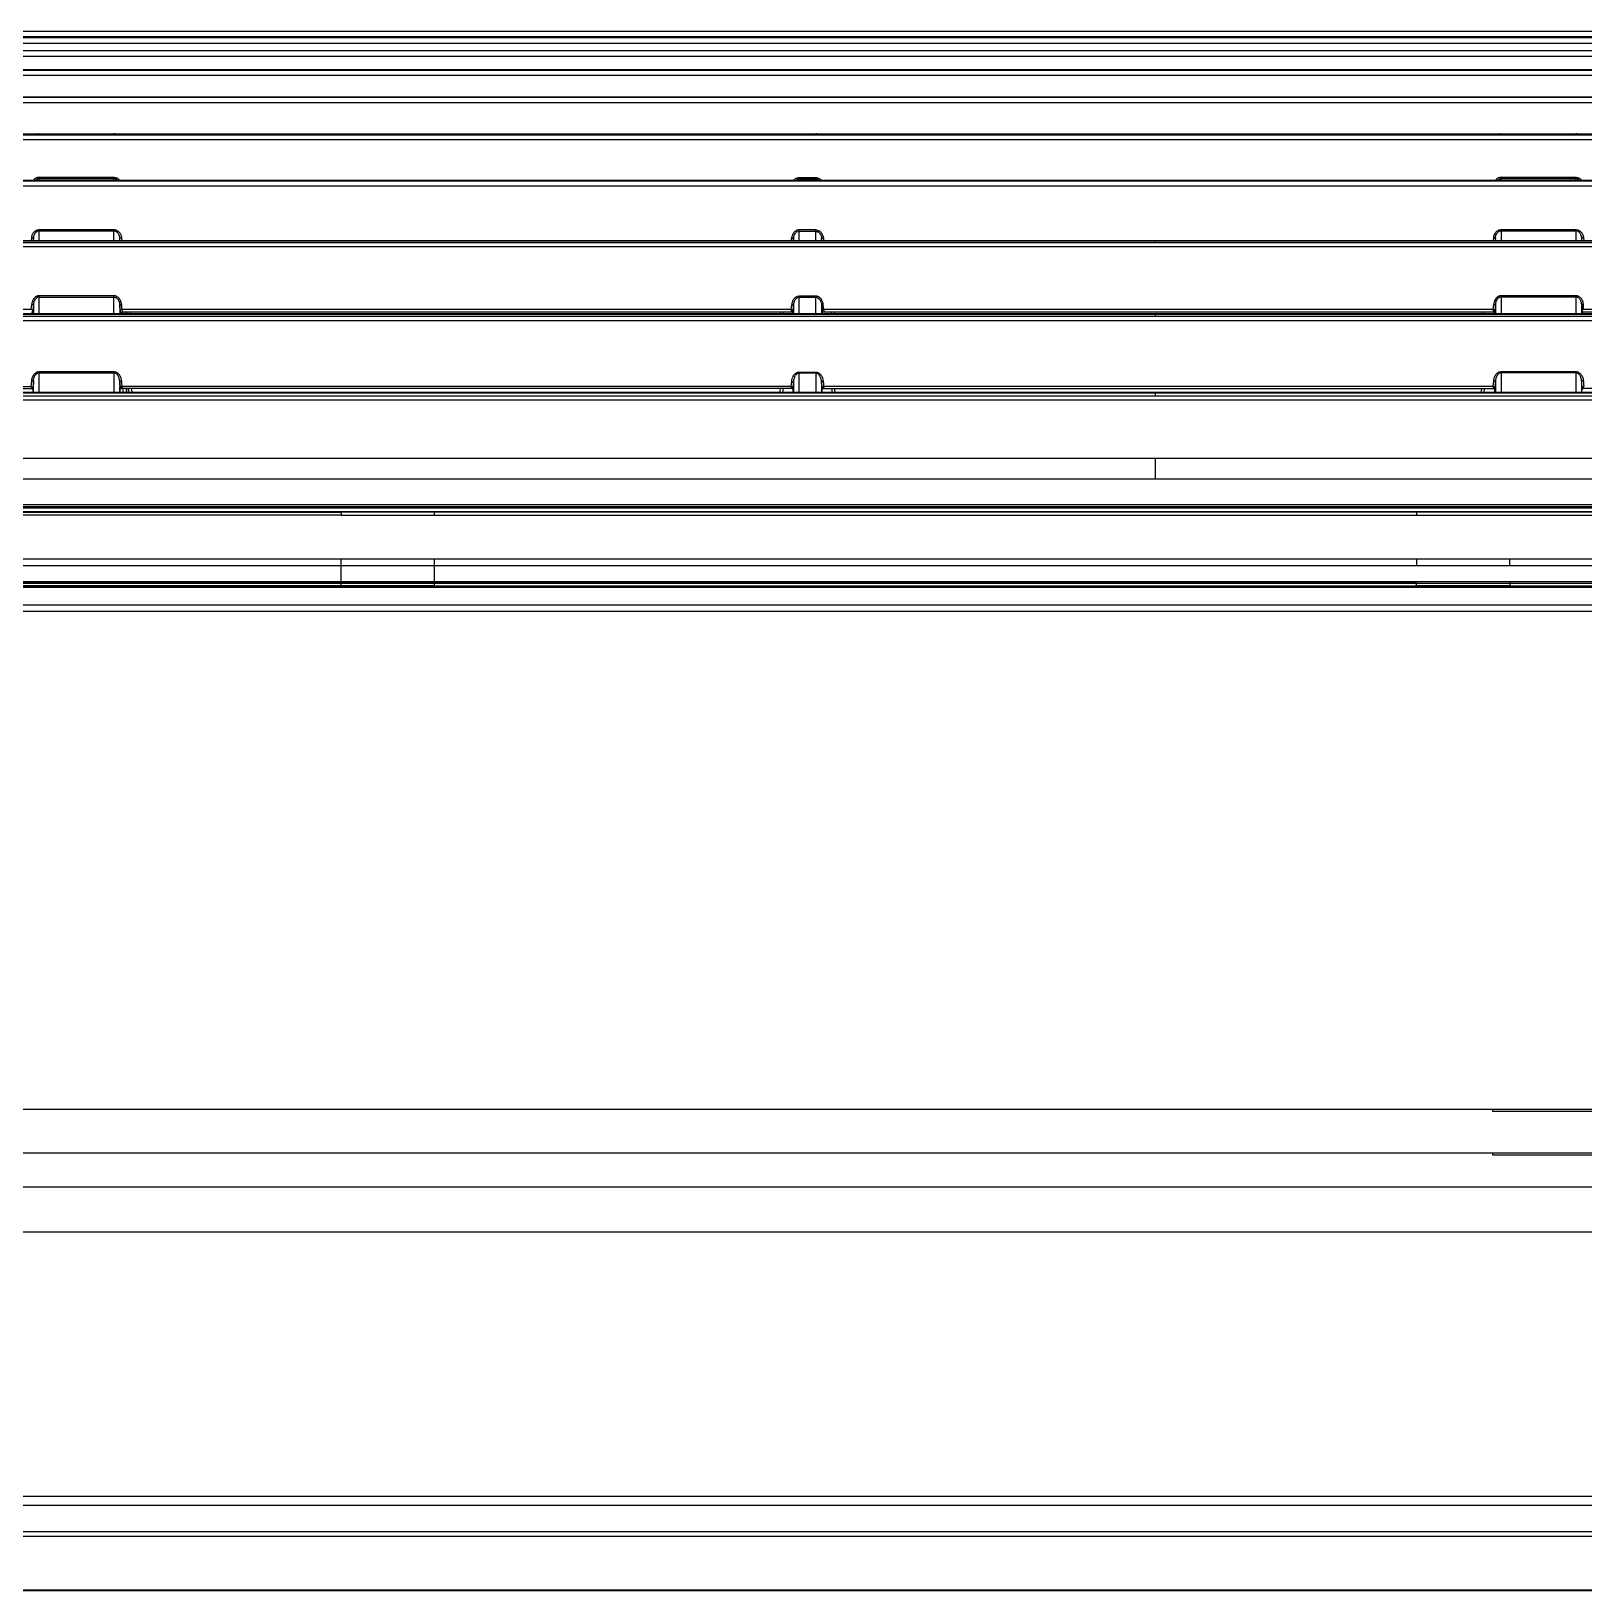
# Model space of a CAD drawing. Header units: millimetres. Extents: x 1291 to 5660, y 748 to 2981.
# Drawn here: x 1920.6 to 2188.1, y 2691.6 to 2960.2 of the extents above; entities that cross this region are included whole.
import ezdxf

# ---------------------------------------------------------------- set-up
doc = ezdxf.new("R2010")
doc.units = ezdxf.units.MM

msp = doc.modelspace()

# ---------------------------------------------------------------- linework, layer by layer
for p, q in [((1934.89, 2934.57), (1934.89, 2935.05)), ((2186.73, 2934.57), (2186.73, 2935.05)), ((2052.93, 2924.15), (2052.93, 2925.99)), ((2173.86, 2926.04), (2173.85, 2924.15)), ((1934.88, 2911.53), (1934.88, 2914.65)), ((1922.03, 2898.04), (1922.03, 2901.59)), ((1934.88, 2901.59), (1934.88, 2898.04)), ((2052.94, 2898.05), (2052.94, 2901.51)), ((2173.86, 2901.59), (2173.87, 2898.04)), ((2186.72, 2901.59), (2186.72, 2898.04))]:
    msp.add_line(p, q)
for points in [[(1624.54, 2959.43), (1625.52, 2959.6), (1626.51, 2959.75), (1627.5, 2959.89), (1628.49, 2960), (1629.49, 2960.09), (1630.48, 2960.16), (1630.98, 2960.18), (1631.48, 2960.2), (1631.73, 2960.21), (1631.98, 2960.21), (1632.1, 2960.21), (1632.23, 2960.22), (2318.24, 2960.22), (2318.36, 2960.21), (2318.49, 2960.21), (2318.74, 2960.21), (2318.99, 2960.2), (2319.49, 2960.18), (2319.99, 2960.16), (2320.98, 2960.09), (2321.98, 2960), (2322.97, 2959.89)], [(2114.28, 2960.22), (2114.28, 2960.19)], [(2316.65, 2958.08), (1633.81, 2958.08), (1632.96, 2958.07), (1632.11, 2958.04), (1631.26, 2957.99), (1630.42, 2957.93), (1629.57, 2957.85), (1628.73, 2957.76), (1628.3, 2957.7), (1627.88, 2957.65), (1627.46, 2957.59), (1627.04, 2957.53), (1625.36, 2957.25), (1623.69, 2956.94), (1622.03, 2956.61), (1620.37, 2956.24), (1618.71, 2955.87), (1617.06, 2955.49), (1615.4, 2955.12), (1613.74, 2954.75), (1612.08, 2954.4), (1610.41, 2954.08), (1608.74, 2953.79), (1607.06, 2953.54)], [(2320.81, 2958.84), (2319.78, 2958.93), (2318.74, 2959), (2318.22, 2959.02), (2317.7, 2959.04), (2317.44, 2959.05), (2317.18, 2959.05), (2317.05, 2959.05), (2316.92, 2959.05), (1633.55, 2959.05), (1633.42, 2959.05), (1633.3, 2959.05), (1632.77, 2959.04), (1632.25, 2959.02), (1631.73, 2959)], [(1632.48, 2959.28), (2317.99, 2959.28), (2318.78, 2959.27), (2319.57, 2959.24), (2320.35, 2959.2), (2321.14, 2959.13), (2321.93, 2959.06), (2322.71, 2958.97), (2323.1, 2958.92), (2323.49, 2958.87), (2324.28, 2958.75), (2325.84, 2958.48), (2327.39, 2958.18), (2328.93, 2957.85), (2330.47, 2957.5), (2332, 2957.14), (2335.07, 2956.39), (2336.61, 2956.03), (2339.69, 2955.35), (2342.8, 2954.78), (2343.41, 2954.84)], [(2114.28, 2958.99), (2114.28, 2959.05)], [(1634.65, 2956.91), (2315.82, 2956.91), (2316.09, 2956.91), (2316.36, 2956.9), (2316.9, 2956.88), (2317.44, 2956.86), (2318.52, 2956.79), (2319.6, 2956.7)], [(2315.27, 2956.83), (1635.19, 2956.83)], [(1635.19, 2955.92), (2315.27, 2955.92)], [(2314.59, 2953.59), (1635.88, 2953.59)], [(1636.43, 2953.49), (2314.03, 2953.49)], [(2314.03, 2952.59), (1636.43, 2952.59)], [(1637.59, 2948.93), (2312.88, 2948.93)], [(2312.59, 2948.77), (1637.88, 2948.77)], [(2312.59, 2947.88), (1637.88, 2947.88)], [(2311.54, 2942.49), (1638.93, 2942.49)], [(1639.24, 2942.37), (2311.23, 2942.37)], [(2311.23, 2941.51), (1639.24, 2941.51)], [(1921.69, 2942.54), (1921.76, 2942.56), (1921.82, 2942.57), (1921.88, 2942.58), (1921.91, 2942.58)], [(1922.01, 2942.58), (1922.01, 2942.52)], [(1934.89, 2942.58), (1935.02, 2942.58), (1935.14, 2942.56), (1935.26, 2942.53)], [(1934.89, 2942.58), (1934.89, 2942.52)], [(2052.73, 2942.54), (2052.8, 2942.55)], [(2052.83, 2942.55), (2052.86, 2942.55)], [(2052.92, 2942.55), (2052.92, 2942.52)], [(2055.97, 2942.54), (2055.79, 2942.55), (2055.79, 2942.52)], [(2173.52, 2942.54), (2173.59, 2942.56), (2173.66, 2942.57), (2173.72, 2942.58)], [(2173.78, 2942.58), (2173.81, 2942.58)], [(2173.85, 2942.58), (2173.85, 2942.52)], [(2186.73, 2942.58), (2186.86, 2942.58), (2186.98, 2942.56), (2187.1, 2942.53)], [(2186.73, 2942.58), (2186.73, 2942.52)], [(2309.87, 2934.57), (1640.36, 2934.53)], [(1640.6, 2933.57), (2309.86, 2933.57)], [(1640.61, 2934.52), (2310.1, 2934.53)], [(2309.87, 2934.4), (1640.61, 2934.4)], [(1922.02, 2935.05), (1921.88, 2935.04), (1921.76, 2935.02), (1921.7, 2935.01), (1921.64, 2934.99), (1921.61, 2934.98), (1921.58, 2934.96), (1921.55, 2934.95), (1921.52, 2934.94), (1921.41, 2934.88), (1921.29, 2934.81), (1921.25, 2934.77), (1921.2, 2934.73), (1921.17, 2934.71), (1921.15, 2934.68), (1921.13, 2934.66), (1921.11, 2934.64), (1921.06, 2934.58)], [(1935.48, 2934.57), (1935.45, 2934.59), (1935.37, 2934.65), (1935.29, 2934.71), (1935.24, 2934.72), (1935.19, 2934.74), (1935.15, 2934.76), (1935.1, 2934.77), (1935, 2934.79), (1934.89, 2934.8), (1921.96, 2934.8), (1921.91, 2934.79), (1921.86, 2934.78), (1921.81, 2934.77), (1921.76, 2934.76), (1921.71, 2934.74), (1921.69, 2934.73), (1921.66, 2934.72), (1921.64, 2934.72), (1921.61, 2934.7), (1921.53, 2934.65), (1921.45, 2934.59), (1921.44, 2934.58)], [(1922.02, 2934.57), (1922.02, 2935.05), (1934.89, 2935.05), (1935.03, 2935.04), (1935.15, 2935.02), (1935.21, 2935.01), (1935.27, 2934.99), (1935.3, 2934.98), (1935.33, 2934.96), (1935.36, 2934.95), (1935.39, 2934.94), (1935.5, 2934.88), (1935.61, 2934.81)], [(1935.63, 2934.79), (1935.68, 2934.75), (1935.71, 2934.73), (1935.8, 2934.64), (1935.85, 2934.58)], [(2052.01, 2934.58), (2052.02, 2934.59), (2052.04, 2934.62)], [(2052.07, 2934.64), (2052.09, 2934.66), (2052.12, 2934.69), (2052.16, 2934.73), (2052.21, 2934.77), (2052.32, 2934.84), (2052.43, 2934.9), (2052.45, 2934.91), (2052.49, 2934.92), (2052.52, 2934.93), (2052.55, 2934.95), (2052.61, 2934.96), (2052.67, 2934.98), (2052.8, 2935), (2052.93, 2935.01), (2055.79, 2935.01), (2055.92, 2935), (2056.04, 2934.98), (2056.1, 2934.96), (2056.16, 2934.95), (2056.2, 2934.93), (2056.23, 2934.92), (2056.26, 2934.91), (2056.28, 2934.9), (2056.4, 2934.84), (2056.5, 2934.77), (2056.52, 2934.75), (2056.55, 2934.73)], [(2052.53, 2934.66), (2052.41, 2934.58)], [(2056.32, 2934.57), (2056.18, 2934.66), (2056.14, 2934.69), (2056.08, 2934.71), (2056.04, 2934.72), (2055.99, 2934.73), (2055.89, 2934.75), (2055.79, 2934.76), (2052.93, 2934.76), (2052.88, 2934.75), (2052.83, 2934.75), (2052.77, 2934.74), (2052.72, 2934.73), (2052.67, 2934.72), (2052.62, 2934.7), (2052.6, 2934.69), (2052.57, 2934.68), (2052.56, 2934.67)], [(2052.93, 2934.76), (2052.93, 2935.01)], [(2055.79, 2934.76), (2055.79, 2935.01)], [(2056.58, 2934.71), (2056.6, 2934.69), (2056.65, 2934.64), (2056.69, 2934.59), (2056.71, 2934.58)], [(2172.95, 2934.64), (2172.9, 2934.58)], [(2173.85, 2935.05), (2173.72, 2935.04), (2173.59, 2935.02), (2173.54, 2935.01), (2173.47, 2934.99), (2173.44, 2934.98), (2173.42, 2934.96), (2173.38, 2934.95), (2173.35, 2934.94), (2173.24, 2934.88), (2173.13, 2934.81), (2173.09, 2934.77), (2173.04, 2934.73), (2173.01, 2934.71), (2172.99, 2934.68), (2172.97, 2934.66)], [(2173.45, 2934.7), (2173.37, 2934.65), (2173.29, 2934.59), (2173.28, 2934.58)], [(2187.03, 2934.74), (2186.98, 2934.76), (2186.93, 2934.77), (2186.83, 2934.79), (2186.73, 2934.8), (2173.8, 2934.8), (2173.75, 2934.79), (2173.69, 2934.78), (2173.65, 2934.77), (2173.59, 2934.76), (2173.55, 2934.74), (2173.52, 2934.73), (2173.5, 2934.72), (2173.48, 2934.72)], [(2173.85, 2934.57), (2173.85, 2935.05), (2186.73, 2935.05), (2186.86, 2935.04), (2186.99, 2935.02), (2187.04, 2935.01), (2187.11, 2934.99), (2187.14, 2934.98)], [(2187.32, 2934.57), (2187.3, 2934.59), (2187.21, 2934.65), (2187.12, 2934.71), (2187.08, 2934.72)], [(2187.17, 2934.96), (2187.2, 2934.95), (2187.23, 2934.94), (2187.34, 2934.88), (2187.44, 2934.81)], [(2187.47, 2934.79), (2187.49, 2934.77), (2187.52, 2934.75), (2187.55, 2934.73), (2187.59, 2934.68), (2187.64, 2934.64), (2187.68, 2934.58)], [(1921.24, 2925.33), (1921.21, 2925.29), (1921.19, 2925.24), (1921.14, 2925.15), (1921.11, 2925.05), (1921.09, 2925), (1921.07, 2924.95), (1921.06, 2924.9), (1921.05, 2924.85), (1921.03, 2924.75), (1921.02, 2924.64), (1920.93, 2924.63), (1920.72, 2924.64), (1920.73, 2924.77), (1920.79, 2925.03), (1920.81, 2925.06), (1920.82, 2925.09), (1920.83, 2925.12), (1920.83, 2925.15), (1920.89, 2925.27), (1920.95, 2925.38), (1920.98, 2925.44), (1921.06, 2925.55), (1921.11, 2925.6), (1921.19, 2925.69), (1921.29, 2925.78), (1921.32, 2925.8), (1921.34, 2925.82)], [(1921.5, 2925.62), (1921.37, 2925.5), (1921.3, 2925.42), (1921.28, 2925.39), (1921.27, 2925.37), (1921.25, 2925.35)], [(1921.37, 2925.84), (1921.4, 2925.85), (1921.51, 2925.92), (1921.57, 2925.95), (1921.63, 2925.97), (1921.69, 2925.99), (1921.75, 2926.01), (1921.88, 2926.03), (1922.02, 2926.04)], [(1921.48, 2925.6), (1921.46, 2925.59)], [(1921.52, 2925.64), (1921.5, 2925.62)], [(1935.13, 2925.77), (1935.1, 2925.77), (1935.05, 2925.79), (1935, 2925.8), (1934.94, 2925.8), (1922.02, 2925.8), (1921.91, 2925.8), (1921.81, 2925.77), (1921.78, 2925.77), (1921.75, 2925.76), (1921.71, 2925.74), (1921.66, 2925.72), (1921.61, 2925.69), (1921.57, 2925.66)], [(1922.02, 2924.15), (1922.02, 2926.04), (1934.92, 2926.04), (1934.96, 2926.04)], [(1934.89, 2924.15), (1934.89, 2926.04)], [(1934.99, 2926.04), (1935.02, 2926.03), (1935.09, 2926.02), (1935.21, 2925.99), (1935.28, 2925.97), (1935.31, 2925.96), (1935.33, 2925.95)], [(1935.89, 2924.15), (1935.89, 2924.64), (1935.88, 2924.75), (1935.86, 2924.85), (1935.83, 2924.95), (1935.8, 2925.05), (1935.78, 2925.09), (1935.76, 2925.17), (1935.74, 2925.19), (1935.73, 2925.21), (1935.72, 2925.24), (1935.67, 2925.33), (1935.61, 2925.41), (1935.58, 2925.45), (1935.54, 2925.5), (1935.52, 2925.51), (1935.5, 2925.53), (1935.47, 2925.57), (1935.39, 2925.64), (1935.3, 2925.69), (1935.27, 2925.7), (1935.25, 2925.72), (1935.23, 2925.73), (1935.2, 2925.74), (1935.18, 2925.75)], [(1935.36, 2925.94), (1935.4, 2925.92), (1935.51, 2925.85), (1935.62, 2925.78), (1935.66, 2925.74), (1935.71, 2925.69), (1935.74, 2925.67)], [(1935.78, 2925.62), (1935.8, 2925.6), (1935.88, 2925.49), (1935.95, 2925.38), (1935.97, 2925.36)], [(1936, 2925.3), (1936.02, 2925.27)], [(1936.05, 2925.21), (1936.07, 2925.15), (1936.11, 2925.03), (1936.15, 2924.9), (1936.17, 2924.77), (1936.19, 2924.64)], [(2051.83, 2925.27), (2051.77, 2925.16), (2051.75, 2925.09), (2051.7, 2924.97), (2051.67, 2924.85), (2051.65, 2924.72), (2051.63, 2924.59), (2051.84, 2924.58), (2051.93, 2924.59)], [(2055.78, 2924.21), (2055.79, 2925.99), (2052.86, 2925.99), (2052.83, 2925.98), (2052.8, 2925.98), (2052.73, 2925.97), (2052.6, 2925.94), (2052.54, 2925.92), (2052.51, 2925.91), (2052.48, 2925.9), (2052.45, 2925.88), (2052.42, 2925.87), (2052.31, 2925.8), (2052.2, 2925.73), (2052.15, 2925.68), (2052.11, 2925.64), (2052.03, 2925.57), (2052.01, 2925.54), (2051.94, 2925.44), (2051.86, 2925.33), (2051.84, 2925.3)], [(2052.01, 2925), (2051.98, 2924.9), (2051.96, 2924.79), (2051.94, 2924.7), (2051.93, 2924.59), (2051.93, 2924.14)], [(2052.05, 2925.09), (2052.03, 2925.05)], [(2052.62, 2925.68), (2052.57, 2925.66), (2052.52, 2925.64), (2052.43, 2925.58), (2052.35, 2925.51), (2052.33, 2925.5), (2052.27, 2925.44), (2052.24, 2925.4), (2052.21, 2925.36), (2052.15, 2925.28), (2052.1, 2925.19), (2052.09, 2925.16), (2052.08, 2925.14), (2052.06, 2925.12)], [(2052.72, 2925.72), (2052.67, 2925.7)], [(2052.77, 2925.73), (2052.82, 2925.74), (2052.88, 2925.75), (2052.93, 2925.75), (2055.78, 2925.75), (2055.89, 2925.74), (2055.99, 2925.72), (2056.02, 2925.71), (2056.05, 2925.71), (2056.09, 2925.69), (2056.19, 2925.64), (2056.28, 2925.58), (2056.3, 2925.57), (2056.32, 2925.55)], [(2055.79, 2925.99), (2055.92, 2925.98), (2056.04, 2925.96), (2056.08, 2925.95), (2056.11, 2925.94), (2056.14, 2925.93), (2056.17, 2925.92), (2056.23, 2925.9), (2056.29, 2925.87), (2056.35, 2925.83), (2056.4, 2925.81), (2056.46, 2925.77), (2056.51, 2925.73), (2056.61, 2925.64), (2056.7, 2925.54), (2056.74, 2925.5), (2056.78, 2925.44), (2056.82, 2925.39), (2056.85, 2925.33), (2056.91, 2925.22), (2056.96, 2925.1), (2056.97, 2925.07), (2056.99, 2925.04), (2057, 2925.01), (2057.01, 2924.97), (2057.03, 2924.91), (2057.04, 2924.85), (2057.07, 2924.72), (2057.09, 2924.59), (2057.12, 2924.14)], [(2056.36, 2925.52), (2056.44, 2925.44), (2056.5, 2925.36), (2056.52, 2925.34), (2056.55, 2925.3)], [(2056.55, 2925.3), (2056.62, 2925.19), (2056.66, 2925.09), (2056.7, 2925), (2056.74, 2924.85), (2056.75, 2924.8), (2056.77, 2924.7), (2056.78, 2924.59), (2056.78, 2924.15)], [(2056.56, 2925.28), (2056.59, 2925.23)], [(2172.52, 2924.14), (2172.56, 2924.64), (2172.76, 2924.63), (2172.85, 2924.64), (2172.86, 2924.75), (2172.88, 2924.85), (2172.91, 2924.95), (2172.94, 2925.05), (2172.96, 2925.09), (2172.98, 2925.14), (2172.99, 2925.17), (2173, 2925.19), (2173.01, 2925.21), (2173.02, 2925.24), (2173.07, 2925.33), (2173.14, 2925.41), (2173.16, 2925.45), (2173.2, 2925.5), (2173.22, 2925.51), (2173.24, 2925.53), (2173.26, 2925.55)], [(2172.55, 2924.64), (2172.57, 2924.77), (2172.63, 2925.03), (2172.67, 2925.15), (2172.69, 2925.21), (2172.79, 2925.38), (2172.86, 2925.49), (2172.94, 2925.6)], [(2172.75, 2925.33), (2172.77, 2925.36)], [(2172.96, 2925.62), (2172.98, 2925.65), (2173, 2925.67), (2173.13, 2925.78), (2173.23, 2925.85), (2173.35, 2925.92), (2173.38, 2925.94), (2173.41, 2925.95), (2173.44, 2925.96), (2173.47, 2925.97), (2173.53, 2925.99), (2173.65, 2926.02), (2173.82, 2926.04)], [(2186.96, 2925.77), (2186.93, 2925.77), (2186.83, 2925.8), (2186.73, 2925.8), (2173.8, 2925.8), (2173.74, 2925.8), (2173.69, 2925.79), (2173.64, 2925.77), (2173.59, 2925.76), (2173.54, 2925.74), (2173.49, 2925.72), (2173.44, 2925.69), (2173.36, 2925.64), (2173.28, 2925.57)], [(2173.75, 2926.04), (2173.78, 2926.04)], [(2173.82, 2926.04), (2186.73, 2926.04), (2186.73, 2924.15)], [(2186.73, 2926.04), (2186.86, 2926.03), (2186.99, 2926.01), (2187.05, 2925.99), (2187.11, 2925.97), (2187.17, 2925.95), (2187.23, 2925.92), (2187.29, 2925.89), (2187.34, 2925.85), (2187.37, 2925.84), (2187.4, 2925.82), (2187.43, 2925.8), (2187.45, 2925.78), (2187.55, 2925.69), (2187.64, 2925.6), (2187.68, 2925.55), (2187.72, 2925.5), (2187.76, 2925.44), (2187.79, 2925.38), (2187.85, 2925.27), (2187.91, 2925.15), (2187.92, 2925.12), (2187.93, 2925.09), (2187.94, 2925.06), (2187.95, 2925.03), (2187.97, 2924.96), (2187.98, 2924.9), (2188.01, 2924.77), (2188.02, 2924.64), (2188.07, 2924.14)], [(2187.01, 2925.75), (2186.99, 2925.76)], [(2187.13, 2925.69), (2187.08, 2925.72), (2187.04, 2925.74)], [(2187.22, 2925.64), (2187.18, 2925.66)], [(2187.28, 2925.59), (2187.26, 2925.6), (2187.24, 2925.62)], [(2187.44, 2925.42), (2187.37, 2925.5), (2187.3, 2925.57)], [(2187.72, 2924.15), (2187.72, 2924.64), (2187.71, 2924.75), (2187.69, 2924.85), (2187.68, 2924.9), (2187.67, 2924.95), (2187.65, 2925), (2187.64, 2925.05), (2187.6, 2925.15), (2187.56, 2925.24), (2187.48, 2925.37), (2187.46, 2925.39)], [(2187.53, 2925.29), (2187.5, 2925.33), (2187.49, 2925.35)], [(2309.12, 2924.06), (1641.35, 2924.06)], [(2308.48, 2924.14), (1641.99, 2924.14)], [(1642.01, 2923.83), (2308.46, 2923.83)], [(2308.46, 2923.08), (1642.01, 2923.08)], [(1920.67, 2924.14), (1920.72, 2924.64)], [(1921.02, 2924.14), (1921.02, 2924.64), (1920.98, 2924.14)], [(1935.89, 2924.64), (1935.98, 2924.63), (1936.19, 2924.64), (1936.23, 2924.14)], [(1935.93, 2924.14), (1935.92, 2924.23), (1935.91, 2924.44), (1935.89, 2924.64)], [(2051.59, 2924.14), (2051.63, 2924.59)], [(2051.93, 2924.59), (2051.92, 2924.41), (2051.9, 2924.23), (2051.89, 2924.14)], [(2056.71, 2924.95), (2056.73, 2924.9)], [(2056.82, 2924.14), (2056.81, 2924.23), (2056.8, 2924.41), (2056.78, 2924.59)], [(2057.09, 2924.59), (2056.88, 2924.58), (2056.79, 2924.59)], [(2114.28, 2923.83), (2114.28, 2924.06)], [(2172.85, 2924.14), (2172.85, 2924.64), (2172.81, 2924.14)], [(2187.77, 2924.14), (2187.76, 2924.23), (2187.72, 2924.64)], [(2188.03, 2924.64), (2187.81, 2924.63), (2187.73, 2924.64)], [(1921.92, 2914.65), (1921.88, 2914.64), (1921.82, 2914.63), (1921.75, 2914.62), (1921.69, 2914.6), (1921.62, 2914.58), (1921.57, 2914.55), (1921.5, 2914.52), (1921.39, 2914.45), (1921.28, 2914.36), (1921.23, 2914.32), (1921.1, 2914.17), (1921.02, 2914.05), (1920.95, 2913.94), (1920.92, 2913.88), (1920.89, 2913.82), (1920.88, 2913.79), (1920.86, 2913.75), (1920.85, 2913.72), (1920.84, 2913.69), (1920.8, 2913.57), (1920.77, 2913.43), (1920.74, 2913.3), (1920.73, 2913.17), (1920.93, 2913.16), (1921.02, 2913.17), (1920.94, 2912.07)], [(1921.18, 2914.27), (1921.16, 2914.24), (1921.14, 2914.21)], [(1921.91, 2914.42), (1921.85, 2914.41), (1921.8, 2914.39), (1921.75, 2914.37), (1921.7, 2914.35), (1921.65, 2914.33), (1921.6, 2914.3), (1921.55, 2914.26), (1921.51, 2914.23), (1921.47, 2914.19), (1921.43, 2914.16), (1921.41, 2914.14), (1921.37, 2914.09), (1921.36, 2914.07), (1921.32, 2914.03)], [(1935.25, 2914.59), (1935.22, 2914.6), (1935.18, 2914.61), (1935.15, 2914.62), (1935.09, 2914.63), (1935.02, 2914.64), (1934.88, 2914.65), (1921.99, 2914.65), (1921.95, 2914.65)], [(1921.99, 2914.43), (1934.88, 2914.43), (1934.94, 2914.42), (1935, 2914.42), (1935.05, 2914.41), (1935.1, 2914.39), (1935.13, 2914.38), (1935.18, 2914.36), (1935.26, 2914.33), (1935.3, 2914.3), (1935.35, 2914.27), (1935.39, 2914.23)], [(1922.02, 2911.55), (1922.02, 2914.65)], [(1935.52, 2914.45), (1935.46, 2914.48), (1935.4, 2914.52), (1935.34, 2914.55), (1935.28, 2914.58)], [(1935.57, 2914.4), (1935.55, 2914.43)], [(1935.85, 2914.11), (1935.83, 2914.14), (1935.81, 2914.17), (1935.72, 2914.27), (1935.63, 2914.36), (1935.6, 2914.38)], [(2052.54, 2914.51), (2052.47, 2914.48), (2052.42, 2914.45), (2052.3, 2914.38), (2052.19, 2914.3), (2052.14, 2914.25), (2052.1, 2914.2), (2052.07, 2914.18), (2052.05, 2914.15)], [(2056.05, 2914.31), (2056.03, 2914.32), (2056, 2914.33), (2055.95, 2914.34), (2055.9, 2914.35), (2055.84, 2914.36), (2052.88, 2914.36), (2052.85, 2914.36), (2052.82, 2914.35), (2052.77, 2914.34), (2052.71, 2914.33), (2052.66, 2914.31), (2052.61, 2914.29), (2052.56, 2914.26), (2052.51, 2914.23), (2052.47, 2914.2), (2052.42, 2914.17), (2052.38, 2914.13)], [(2052.83, 2914.58), (2052.8, 2914.58), (2052.66, 2914.55), (2052.6, 2914.53)], [(2056.77, 2914.02), (2056.75, 2914.04), (2056.73, 2914.07), (2056.71, 2914.1), (2056.62, 2914.2), (2056.52, 2914.3), (2056.5, 2914.32), (2056.47, 2914.34), (2056.41, 2914.38), (2056.36, 2914.42), (2056.3, 2914.45), (2056.24, 2914.48), (2056.18, 2914.51), (2056.15, 2914.52), (2056.11, 2914.53), (2056.08, 2914.54), (2056.05, 2914.55), (2055.98, 2914.57), (2055.92, 2914.58), (2055.78, 2914.59), (2052.93, 2914.59), (2052.9, 2914.59)], [(2052.93, 2911.56), (2052.93, 2914.59)], [(2055.78, 2911.61), (2055.78, 2912.35), (2055.78, 2914.59)], [(2056.08, 2914.3), (2056.1, 2914.29), (2056.16, 2914.26), (2056.2, 2914.23), (2056.25, 2914.2), (2056.29, 2914.17), (2056.31, 2914.15)], [(2173.82, 2914.65), (2173.65, 2914.63), (2173.59, 2914.62), (2173.53, 2914.6), (2173.46, 2914.58), (2173.4, 2914.55), (2173.34, 2914.52), (2173.22, 2914.45), (2173.12, 2914.36), (2173.07, 2914.32), (2172.93, 2914.17), (2172.85, 2914.05), (2172.79, 2913.94)], [(2173.02, 2914.27), (2173, 2914.24), (2172.98, 2914.21)], [(2173.74, 2914.42), (2173.59, 2914.38), (2173.54, 2914.35), (2173.48, 2914.33), (2173.44, 2914.3), (2173.3, 2914.2)], [(2173.79, 2914.65), (2173.75, 2914.65), (2173.72, 2914.64)], [(2186.72, 2914.43), (2173.8, 2914.43), (2173.77, 2914.42)], [(2186.72, 2914.65), (2173.86, 2914.65)], [(2173.86, 2914.65), (2173.86, 2914.43), (2173.86, 2913.93), (2173.86, 2911.55)], [(2186.72, 2914.65), (2186.72, 2911.54)], [(2187.04, 2914.35), (2187.02, 2914.36), (2186.99, 2914.38), (2186.97, 2914.39), (2186.94, 2914.39), (2186.89, 2914.41), (2186.83, 2914.42), (2186.78, 2914.43)], [(2187.35, 2914.45), (2187.3, 2914.48), (2187.24, 2914.52), (2187.18, 2914.55), (2187.12, 2914.58), (2187.09, 2914.59), (2187.05, 2914.6), (2187.02, 2914.61), (2186.99, 2914.62), (2186.92, 2914.63), (2186.86, 2914.64), (2186.79, 2914.65)], [(2187.14, 2914.3), (2187.09, 2914.33)], [(2187.25, 2914.22), (2187.23, 2914.23), (2187.19, 2914.27)], [(2188.02, 2913.17), (2188, 2913.3), (2187.98, 2913.43), (2187.96, 2913.5), (2187.95, 2913.57), (2187.91, 2913.7), (2187.85, 2913.82), (2187.8, 2913.94), (2187.73, 2914.05), (2187.69, 2914.11), (2187.67, 2914.14), (2187.64, 2914.17), (2187.56, 2914.27), (2187.46, 2914.36), (2187.44, 2914.38), (2187.41, 2914.4), (2187.38, 2914.43)], [(2344.95, 2914.17), (2344.94, 2914.23), (2344.93, 2914.32), (2343.5, 2914.11), (2342.08, 2913.84), (2340.67, 2913.52), (2339.27, 2913.15), (2339.24, 2913.14), (2240.27, 2913.14), (2240.26, 2912.67), (2240.26, 2912.47), (2240.25, 2912.27), (2188.09, 2912.27), (2188.06, 2912.72), (2188.02, 2913.17), (2187.81, 2913.16), (2187.72, 2913.17), (2187.74, 2912.92), (2187.76, 2912.67), (2187.79, 2912.37), (2187.81, 2912.07), (2187.81, 2911.53)], [(1920.79, 2912.25), (1920.77, 2912.25), (1920.74, 2912.26), (1920.71, 2912.27), (1806.59, 2912.27), (1806.57, 2912.26), (1806.56, 2912.26)], [(1920.65, 2912.27), (1920.69, 2912.72), (1920.73, 2913.17)], [(1920.67, 2912.33), (1920.69, 2912.33)], [(1920.7, 2911.86), (1920.77, 2911.85), (1920.83, 2911.83), (1920.89, 2911.82), (1920.94, 2911.8), (1921.01, 2911.76)], [(1920.85, 2912.21), (1920.83, 2912.23), (1920.82, 2912.23), (1920.81, 2912.24), (1920.8, 2912.24)], [(1920.89, 2912.17), (1920.88, 2912.2), (1920.86, 2912.21)], [(1920.93, 2912.11), (1920.92, 2912.12), (1920.92, 2912.14), (1920.91, 2912.15), (1920.91, 2912.16), (1920.9, 2912.17)], [(1920.93, 2911.53), (1920.93, 2912.09)], [(1921.14, 2913.7), (1921.12, 2913.64), (1921.11, 2913.59), (1921.08, 2913.49), (1921.05, 2913.38), (1921.03, 2913.27), (1921.02, 2913.16), (1921.02, 2911.55)], [(1921.29, 2913.99), (1921.23, 2913.89), (1921.18, 2913.79), (1921.17, 2913.77), (1921.16, 2913.74), (1921.15, 2913.72)], [(1935.41, 2914.21), (1935.44, 2914.19), (1935.46, 2914.18), (1935.48, 2914.16), (1935.55, 2914.07), (1935.61, 2913.99), (1935.63, 2913.96), (1935.64, 2913.94), (1935.65, 2913.92), (1935.67, 2913.9), (1935.7, 2913.85), (1935.72, 2913.8), (1935.8, 2913.59), (1935.84, 2913.43)], [(1935.85, 2913.38), (1935.87, 2913.27), (1935.88, 2913.16), (1935.88, 2911.53)], [(1936.18, 2913.17), (1936.17, 2913.3), (1936.14, 2913.43), (1936.13, 2913.5), (1936.11, 2913.57), (1936.09, 2913.63), (1936.08, 2913.66), (1936.07, 2913.7), (1936.02, 2913.82), (1935.96, 2913.94), (1935.93, 2914), (1935.89, 2914.05), (1935.87, 2914.08)], [(1935.97, 2912.07), (1935.95, 2912.37), (1935.93, 2912.67), (1935.91, 2912.92), (1935.88, 2913.17), (1935.98, 2913.16), (1936.18, 2913.17), (1936.22, 2912.72), (1936.25, 2912.27)], [(1935.91, 2911.77), (1935.96, 2911.8), (1936.01, 2911.82), (1936.08, 2911.84), (1936.14, 2911.85), (1936.21, 2911.86)], [(1936.13, 2912.25), (1936.12, 2912.25), (1936.1, 2912.24), (1936.09, 2912.24), (1936.08, 2912.23), (1936.07, 2912.23), (1936.05, 2912.21), (1936.02, 2912.2), (1936.01, 2912.17), (1936, 2912.17), (1936, 2912.16), (1935.98, 2912.12), (1935.97, 2912.11)], [(1935.97, 2912.09), (1935.97, 2912.07), (1935.97, 2911.53)], [(2051.63, 2912.27), (1936.19, 2912.27), (1936.18, 2912.26)], [(1936.28, 2911.86), (2051.62, 2911.86), (2051.68, 2911.85), (2051.75, 2911.83), (2051.81, 2911.82), (2051.86, 2911.8), (2051.93, 2911.76)], [(1936.29, 2912.27), (1936.29, 2911.86)], [(1936.35, 2911.53), (1936.35, 2911.86)], [(1936.84, 2911.86), (1936.85, 2911.53)], [(1936.95, 2911.53), (1936.95, 2911.86)], [(1937.22, 2911.86), (1937.28, 2911.53)], [(1937.73, 2911.86), (1937.79, 2911.53)], [(2049.7, 2911.53), (2049.76, 2911.86)], [(2050.21, 2911.53), (2050.26, 2911.86)], [(2051.53, 2912.27), (2051.53, 2911.86)], [(2051.57, 2912.27), (2051.64, 2913.11)], [(2051.75, 2913.63), (2051.71, 2913.5), (2051.67, 2913.37), (2051.65, 2913.24), (2051.64, 2913.11), (2051.84, 2913.1), (2051.94, 2913.11), (2051.92, 2912.89), (2051.9, 2912.67), (2051.87, 2912.37), (2051.85, 2912.07)], [(2051.77, 2912.21), (2051.76, 2912.22), (2051.75, 2912.23), (2051.74, 2912.23), (2051.73, 2912.24), (2051.71, 2912.24), (2051.7, 2912.25), (2051.69, 2912.25), (2051.66, 2912.26)], [(2051.79, 2913.72), (2051.78, 2913.69), (2051.76, 2913.66)], [(2051.82, 2912.16), (2051.82, 2912.17), (2051.81, 2912.17), (2051.8, 2912.2), (2051.78, 2912.21)], [(2052.03, 2914.13), (2052.01, 2914.1), (2051.93, 2913.99), (2051.86, 2913.87), (2051.83, 2913.81), (2051.8, 2913.75)], [(2051.84, 2912.11), (2051.84, 2912.12), (2051.83, 2912.14), (2051.83, 2912.15)], [(2051.85, 2911.53), (2051.85, 2912.09)], [(2052.2, 2913.92), (2052.14, 2913.83), (2052.1, 2913.73), (2052.09, 2913.71), (2052.08, 2913.68), (2052.06, 2913.66), (2052.05, 2913.63), (2052.03, 2913.58), (2052.02, 2913.53), (2051.99, 2913.42), (2051.97, 2913.32), (2051.95, 2913.21), (2051.94, 2913.11), (2051.94, 2911.55)], [(2052.32, 2914.07), (2052.3, 2914.05), (2052.28, 2914.03), (2052.27, 2914.01), (2052.24, 2913.97)], [(2056.33, 2914.13), (2056.35, 2914.11), (2056.37, 2914.09), (2056.45, 2914.01), (2056.51, 2913.92)], [(2056.52, 2913.9), (2056.54, 2913.88), (2056.55, 2913.86)], [(2056.59, 2913.78), (2056.62, 2913.73), (2056.66, 2913.63), (2056.7, 2913.53)], [(2056.71, 2913.48), (2056.75, 2913.32), (2056.78, 2913.11), (2056.78, 2911.53)], [(2056.73, 2913.42), (2056.74, 2913.37)], [(2057.15, 2912.27), (2057.11, 2912.69), (2057.08, 2913.11), (2056.87, 2913.1), (2056.78, 2913.11), (2056.8, 2912.89), (2056.81, 2912.67), (2056.84, 2912.37), (2056.86, 2912.07), (2056.86, 2911.53)], [(2057.08, 2913.11), (2057.06, 2913.24), (2057.04, 2913.37), (2057.02, 2913.43), (2056.97, 2913.6), (2056.96, 2913.63), (2056.91, 2913.75), (2056.85, 2913.87), (2056.79, 2913.99)], [(2056.8, 2911.77), (2056.85, 2911.8), (2056.9, 2911.82), (2056.96, 2911.84), (2057.03, 2911.85), (2057.1, 2911.86), (2172.54, 2911.86), (2172.6, 2911.85), (2172.67, 2911.83), (2172.72, 2911.82), (2172.78, 2911.8), (2172.85, 2911.76)], [(2056.93, 2912.21), (2056.92, 2912.2), (2056.9, 2912.17), (2056.89, 2912.17), (2056.89, 2912.16), (2056.88, 2912.15), (2056.88, 2912.14), (2056.87, 2912.12), (2056.87, 2912.11), (2056.86, 2912.09)], [(2057.02, 2912.25), (2057.01, 2912.25), (2057, 2912.24), (2056.98, 2912.24), (2056.97, 2912.23), (2056.96, 2912.23)], [(2057, 2913.5), (2057, 2913.53), (2056.98, 2913.57)], [(2172.62, 2912.25), (2172.61, 2912.25), (2172.58, 2912.26), (2172.55, 2912.27), (2057.08, 2912.27), (2057.07, 2912.26), (2057.04, 2912.25)], [(2057.18, 2912.27), (2057.18, 2911.86)], [(2058.46, 2911.86), (2058.52, 2911.53)], [(2058.97, 2911.86), (2059.03, 2911.53)], [(2170.5, 2911.53), (2170.56, 2911.86)], [(2171.01, 2911.53), (2171.07, 2911.86)], [(2172.46, 2912.27), (2172.46, 2911.86)], [(2172.49, 2912.27), (2172.53, 2912.72), (2172.56, 2913.17)], [(2172.49, 2912.34), (2172.5, 2912.33)], [(2172.51, 2912.33), (2172.53, 2912.33)], [(2172.69, 2913.72), (2172.68, 2913.69), (2172.64, 2913.57), (2172.6, 2913.43), (2172.58, 2913.3), (2172.56, 2913.17), (2172.77, 2913.16), (2172.86, 2913.17), (2172.84, 2912.87), (2172.81, 2912.57), (2172.79, 2912.32), (2172.77, 2912.07)], [(2172.73, 2912.17), (2172.71, 2912.2), (2172.7, 2912.21), (2172.69, 2912.21), (2172.67, 2912.23), (2172.66, 2912.23)], [(2172.79, 2913.94), (2172.71, 2913.79), (2172.7, 2913.75)], [(2172.76, 2913.88), (2172.73, 2913.82)], [(2172.77, 2911.55), (2172.77, 2912.09), (2172.76, 2912.11), (2172.76, 2912.12), (2172.75, 2912.14), (2172.75, 2912.15), (2172.74, 2912.16), (2172.74, 2912.17)], [(2173.21, 2914.1), (2173.19, 2914.08), (2173.16, 2914.03), (2173.13, 2913.99), (2173.07, 2913.89), (2173.02, 2913.8), (2173.01, 2913.77), (2172.96, 2913.65), (2172.94, 2913.59), (2172.91, 2913.49), (2172.89, 2913.39), (2172.87, 2913.27), (2172.86, 2913.17), (2172.86, 2911.55)], [(2173, 2913.75), (2172.99, 2913.72), (2172.98, 2913.7)], [(2173.25, 2914.14), (2173.23, 2914.12)], [(2187.72, 2911.53), (2187.72, 2913.17), (2187.71, 2913.28), (2187.67, 2913.49), (2187.65, 2913.55), (2187.64, 2913.59), (2187.6, 2913.7), (2187.56, 2913.8), (2187.51, 2913.89), (2187.45, 2913.99), (2187.38, 2914.08), (2187.31, 2914.16), (2187.29, 2914.18)], [(2187.75, 2911.77), (2187.8, 2911.8), (2187.85, 2911.82), (2187.91, 2911.84), (2187.97, 2911.85), (2188.04, 2911.86), (2240.22, 2911.86), (2240.28, 2911.85), (2240.35, 2911.83), (2240.4, 2911.82), (2240.46, 2911.8), (2240.53, 2911.76)], [(2187.84, 2912.17), (2187.83, 2912.16), (2187.82, 2912.14), (2187.82, 2912.12), (2187.81, 2912.11)], [(2187.89, 2912.21), (2187.86, 2912.2), (2187.85, 2912.17)], [(2187.91, 2912.23), (2187.9, 2912.22)], [(2187.93, 2913.63), (2187.92, 2913.66)], [(2187.98, 2912.25), (2187.97, 2912.25), (2187.95, 2912.25), (2187.95, 2912.24), (2187.93, 2912.24), (2187.92, 2912.23)], [(2188.03, 2912.27), (2188.01, 2912.26), (2188, 2912.26)], [(2307.14, 2910.41), (2307.14, 2911.53), (1642.67, 2911.53), (1642.67, 2910.41)], [(2307.64, 2911.43), (1642.67, 2911.43)], [(1642.67, 2911.12), (2307.14, 2911.12)], [(1642.67, 2910.41), (2307.14, 2910.41)], [(2114.28, 2911.12), (2114.28, 2911.43)], [(1920.66, 2899.04), (1920.69, 2899.52), (1920.73, 2899.99), (1920.75, 2900.13), (1920.77, 2900.27), (1920.78, 2900.31), (1920.79, 2900.35), (1920.8, 2900.38), (1920.8, 2900.41), (1920.82, 2900.48), (1920.84, 2900.54), (1920.89, 2900.68), (1920.95, 2900.8), (1920.98, 2900.87), (1921.01, 2900.92), (1921.03, 2900.96), (1921.09, 2901.04), (1921.17, 2901.16), (1921.27, 2901.26), (1921.38, 2901.35), (1921.43, 2901.39), (1921.49, 2901.44), (1921.55, 2901.47), (1921.61, 2901.5), (1921.68, 2901.53), (1921.82, 2901.57), (1921.88, 2901.58), (1921.96, 2901.59), (1922.03, 2901.59), (1934.88, 2901.59), (1934.95, 2901.59), (1935.02, 2901.58), (1935.05, 2901.58), (1935.22, 2901.53), (1935.29, 2901.5), (1935.35, 2901.47), (1935.41, 2901.44)], [(1921.26, 2900.82), (1921.28, 2900.85), (1921.29, 2900.88), (1921.35, 2900.97), (1921.42, 2901.06), (1921.46, 2901.11), (1921.52, 2901.17), (1921.55, 2901.19)], [(1921.57, 2901.21), (1921.59, 2901.22), (1921.69, 2901.29), (1921.72, 2901.31), (1921.74, 2901.32)], [(1921.79, 2901.34), (1921.91, 2901.37), (1921.97, 2901.38), (1922.03, 2901.38), (1934.88, 2901.38), (1934.94, 2901.38), (1935, 2901.37), (1935.03, 2901.36), (1935.05, 2901.36), (1935.08, 2901.35), (1935.11, 2901.34)], [(1921.82, 2901.35), (1921.85, 2901.36), (1921.88, 2901.36)], [(1935.97, 2898.03), (1935.97, 2898.79), (1935.94, 2899.09), (1935.92, 2899.39), (1935.9, 2899.69), (1935.88, 2899.99), (1935.86, 2900.11), (1935.85, 2900.22), (1935.82, 2900.34), (1935.8, 2900.45), (1935.76, 2900.56), (1935.74, 2900.61), (1935.72, 2900.67), (1935.67, 2900.77), (1935.62, 2900.88), (1935.59, 2900.92), (1935.56, 2900.97), (1935.54, 2901), (1935.52, 2901.02), (1935.5, 2901.04), (1935.48, 2901.06), (1935.41, 2901.15), (1935.36, 2901.19), (1935.32, 2901.23), (1935.3, 2901.24), (1935.27, 2901.26), (1935.22, 2901.29), (1935.17, 2901.32)], [(1935.44, 2901.41), (1935.47, 2901.39), (1935.5, 2901.37), (1935.53, 2901.35), (1935.58, 2901.31), (1935.63, 2901.26), (1935.68, 2901.21), (1935.73, 2901.16), (1935.78, 2901.1), (1935.79, 2901.07), (1935.81, 2901.04), (1935.89, 2900.92), (1935.95, 2900.8), (1935.99, 2900.74), (1936.01, 2900.67), (1936.03, 2900.64), (1936.04, 2900.61)], [(2051.79, 2900.56), (2051.8, 2900.59), (2051.86, 2900.72), (2051.93, 2900.85), (2052, 2900.96), (2052.02, 2900.99), (2052.04, 2901.02), (2052.06, 2901.05), (2052.09, 2901.07), (2052.13, 2901.13), (2052.23, 2901.23), (2052.28, 2901.27), (2052.31, 2901.29), (2052.34, 2901.32)], [(2052.26, 2900.89), (2052.23, 2900.85), (2052.2, 2900.79), (2052.14, 2900.69), (2052.1, 2900.58), (2052.04, 2900.43), (2052.02, 2900.37), (2051.99, 2900.26), (2051.97, 2900.14), (2051.94, 2899.91)], [(2052.29, 2900.94), (2052.28, 2900.91)], [(2052.41, 2901.07), (2052.37, 2901.03), (2052.33, 2900.99), (2052.31, 2900.96)], [(2052.37, 2901.33), (2052.4, 2901.35), (2052.53, 2901.42), (2052.59, 2901.45), (2052.66, 2901.47), (2052.72, 2901.49), (2052.76, 2901.49), (2052.8, 2901.5), (2052.87, 2901.51), (2052.94, 2901.51), (2055.77, 2901.51), (2055.85, 2901.51), (2055.91, 2901.5), (2055.99, 2901.49), (2056.09, 2901.46), (2056.12, 2901.45), (2056.15, 2901.44)], [(2052.73, 2901.27), (2052.71, 2901.26), (2052.65, 2901.24), (2052.6, 2901.21), (2052.57, 2901.19), (2052.55, 2901.18), (2052.52, 2901.17), (2052.5, 2901.15), (2052.45, 2901.11)], [(2052.82, 2901.29), (2052.79, 2901.29)], [(2055.77, 2901.31), (2052.94, 2901.31), (2052.88, 2901.3)], [(2055.77, 2901.51), (2055.78, 2900.32), (2055.77, 2899.99), (2055.77, 2898.11)], [(2055.84, 2901.3), (2055.78, 2901.31)], [(2055.92, 2901.29), (2055.9, 2901.29)], [(2056.01, 2901.26), (2055.98, 2901.27)], [(2056.21, 2901.15), (2056.17, 2901.18), (2056.12, 2901.21), (2056.09, 2901.22), (2056.06, 2901.24), (2056.04, 2901.25)], [(2056.19, 2901.42), (2056.31, 2901.35), (2056.37, 2901.32), (2056.43, 2901.27), (2056.48, 2901.23), (2056.53, 2901.18), (2056.63, 2901.07), (2056.71, 2900.96), (2056.77, 2900.88), (2056.79, 2900.85), (2056.82, 2900.78), (2056.91, 2900.59), (2056.96, 2900.47), (2056.98, 2900.4), (2057.02, 2900.26), (2057.02, 2900.23)], [(2056.56, 2900.72), (2056.54, 2900.74), (2056.53, 2900.77), (2056.52, 2900.79), (2056.46, 2900.89), (2056.38, 2900.98), (2056.35, 2901.03), (2056.31, 2901.07), (2056.28, 2901.09), (2056.26, 2901.11)], [(2172.71, 2900.64), (2172.73, 2900.67), (2172.75, 2900.74), (2172.78, 2900.8), (2172.85, 2900.92), (2172.93, 2901.04), (2172.95, 2901.07), (2172.97, 2901.1), (2172.99, 2901.13)], [(2173.2, 2901), (2173.13, 2900.88), (2173.07, 2900.77), (2173.02, 2900.67), (2173, 2900.61), (2172.98, 2900.56), (2172.97, 2900.5), (2172.95, 2900.45), (2172.92, 2900.34), (2172.9, 2900.22), (2172.88, 2900.11), (2172.87, 2899.99)], [(2173.01, 2901.16), (2173.06, 2901.21), (2173.11, 2901.26), (2173.16, 2901.31), (2173.21, 2901.35), (2173.24, 2901.37), (2173.27, 2901.39), (2173.3, 2901.41), (2173.33, 2901.44), (2173.39, 2901.47), (2173.45, 2901.5), (2173.52, 2901.53), (2173.59, 2901.55), (2173.61, 2901.56), (2173.65, 2901.57), (2173.69, 2901.58), (2173.72, 2901.58), (2173.79, 2901.59), (2173.86, 2901.59), (2186.72, 2901.59), (2186.78, 2901.59), (2186.86, 2901.58), (2186.92, 2901.57), (2187.06, 2901.53), (2187.13, 2901.5), (2187.19, 2901.47), (2187.25, 2901.44), (2187.31, 2901.39), (2187.36, 2901.35), (2187.47, 2901.26), (2187.57, 2901.16), (2187.65, 2901.04)], [(2173.19, 2900.97), (2173.15, 2900.92)], [(2173.34, 2901.15), (2173.29, 2901.11), (2173.26, 2901.06), (2173.24, 2901.04), (2173.22, 2901.02), (2173.2, 2901)], [(2173.47, 2901.26), (2173.45, 2901.24), (2173.43, 2901.23), (2173.38, 2901.19)], [(2173.53, 2901.29), (2173.5, 2901.28)], [(2187.03, 2901.31), (2187, 2901.32), (2186.98, 2901.33), (2186.95, 2901.34), (2186.89, 2901.36), (2186.84, 2901.37), (2186.81, 2901.38), (2173.87, 2901.38), (2173.8, 2901.38), (2173.74, 2901.37), (2173.72, 2901.36), (2173.69, 2901.36), (2173.66, 2901.35), (2173.63, 2901.34), (2173.58, 2901.32)], [(2186.78, 2901.38), (2186.74, 2901.38)], [(2187.18, 2901.21), (2187.16, 2901.23), (2187.11, 2901.26), (2187.05, 2901.29)], [(2187.22, 2901.17), (2187.2, 2901.19)], [(2187.49, 2900.82), (2187.47, 2900.85), (2187.46, 2900.88), (2187.39, 2900.97), (2187.33, 2901.06), (2187.28, 2901.11), (2187.24, 2901.15)], [(2187.8, 2898.88), (2187.79, 2898.97), (2187.77, 2899.27), (2187.75, 2899.57), (2187.73, 2899.78), (2187.71, 2899.99), (2187.7, 2900.11), (2187.68, 2900.22), (2187.66, 2900.34), (2187.64, 2900.45), (2187.6, 2900.56), (2187.56, 2900.67), (2187.51, 2900.77), (2187.5, 2900.8)], [(2187.69, 2900.99), (2187.71, 2900.96), (2187.73, 2900.92), (2187.76, 2900.87), (2187.8, 2900.8), (2187.85, 2900.68), (2187.9, 2900.54), (2187.92, 2900.48), (2187.94, 2900.41), (2187.95, 2900.38), (2187.95, 2900.35), (2187.96, 2900.31), (2187.97, 2900.27), (2187.99, 2900.13), (2188.01, 2899.99), (2188.05, 2899.52), (2188.09, 2899.04)], [(1806.53, 2899.02), (1806.54, 2898.77), (1806.46, 2898.65), (1806.5, 2898.66), (1806.55, 2898.68), (1806.6, 2898.69), (1920.69, 2898.69), (1920.75, 2898.68), (1920.8, 2898.66), (1920.83, 2898.65), (1920.76, 2898.77), (1920.78, 2899.02), (1920.8, 2899.01), (1920.81, 2899), (1920.82, 2898.99), (1920.83, 2898.99)], [(1806.5, 2899), (1806.51, 2899.01), (1806.52, 2899.02), (1806.53, 2899.02), (1806.56, 2899.03), (1806.57, 2899.03), (1806.59, 2899.03), (1806.62, 2899.04), (1806.64, 2899.04), (1920.66, 2899.04), (1920.69, 2899.04), (1920.72, 2899.03), (1920.73, 2899.03), (1920.75, 2899.03), (1920.77, 2899.02)], [(1920.73, 2899.99), (1920.94, 2899.98), (1921.03, 2899.99), (1921.01, 2899.69), (1920.96, 2899.09), (1920.93, 2898.79), (1920.93, 2898.05)], [(1920.83, 2898.65), (1920.86, 2898.63), (1920.9, 2898.62), (1920.94, 2898.6)], [(1920.84, 2898.98), (1920.85, 2898.97), (1920.86, 2898.96), (1920.86, 2898.95), (1920.89, 2898.93)], [(1920.91, 2898.91), (1920.91, 2898.9), (1920.92, 2898.89)], [(1920.92, 2898.88), (1920.93, 2898.86), (1920.93, 2898.84)], [(1921.03, 2898.04), (1921.03, 2899.99), (1921.04, 2900.11), (1921.06, 2900.22), (1921.08, 2900.34), (1921.11, 2900.45), (1921.14, 2900.56), (1921.18, 2900.67), (1921.23, 2900.77)], [(1935.87, 2899.99), (1935.97, 2899.98), (1936.17, 2899.99)], [(1935.88, 2899.99), (1935.87, 2898.04)], [(1935.96, 2898.6), (1936.01, 2898.62), (1936.07, 2898.65), (1936.13, 2898.67)], [(1935.99, 2898.88), (1935.98, 2898.86)], [(1936.06, 2898.97), (1936.04, 2898.96), (1936.04, 2898.95), (1936.02, 2898.93), (1936.01, 2898.92)], [(1936.05, 2900.58), (1936.06, 2900.54), (1936.1, 2900.41), (1936.13, 2900.27), (1936.16, 2900.13), (1936.17, 2899.99), (1936.21, 2899.52), (1936.25, 2899.04)], [(1936.22, 2899.04), (1936.19, 2899.03), (1936.17, 2899.03), (1936.15, 2899.03), (1936.14, 2899.02), (1936.13, 2899.02), (1936.14, 2898.77), (1936.07, 2898.65)], [(2051.69, 2899.02), (2051.68, 2898.77), (2051.75, 2898.65), (2051.73, 2898.66), (2051.71, 2898.66), (2051.67, 2898.68), (2051.61, 2898.69), (1936.21, 2898.69), (1936.15, 2898.68), (1936.1, 2898.66), (1936.07, 2898.65)], [(1936.08, 2898.99), (1936.07, 2898.98)], [(1936.11, 2899.01), (1936.1, 2899)], [(2051.57, 2899.04), (1936.25, 2899.04)], [(1936.29, 2899.04), (1936.29, 2898.69)], [(1936.5, 2898.02), (1936.49, 2898.69)], [(1936.99, 2898.69), (1937, 2898.02)], [(1937.1, 2898.03), (1937.1, 2898.69)], [(1937.35, 2898.69), (1937.46, 2898.02)], [(1937.86, 2898.69), (1937.95, 2898.12), (1937.97, 2898.02)], [(2049.59, 2898.02), (2049.7, 2898.69)], [(2050.1, 2898.02), (2050.21, 2898.69)], [(2051.53, 2899.04), (2051.53, 2898.69)], [(2051.57, 2899.04), (2051.61, 2899.48), (2051.64, 2899.91), (2051.66, 2900.05), (2051.68, 2900.19), (2051.71, 2900.33), (2051.75, 2900.46), (2051.76, 2900.49)], [(2051.74, 2898.99), (2051.73, 2898.99), (2051.72, 2899.01), (2051.71, 2899.01), (2051.69, 2899.02), (2051.67, 2899.03), (2051.65, 2899.03), (2051.64, 2899.03), (2051.6, 2899.04)], [(2051.64, 2899.91), (2051.84, 2899.9), (2051.94, 2899.91), (2051.95, 2898.04)], [(2051.75, 2898.65), (2051.78, 2898.63), (2051.82, 2898.62), (2051.86, 2898.6)], [(2051.77, 2898.97), (2051.76, 2898.98)], [(2051.85, 2898.81), (2051.84, 2898.84), (2051.84, 2898.86), (2051.83, 2898.88), (2051.83, 2898.89), (2051.82, 2898.9), (2051.82, 2898.91), (2051.82, 2898.92), (2051.8, 2898.93), (2051.79, 2898.95)], [(2051.95, 2899.91), (2051.92, 2899.66), (2051.9, 2899.39), (2051.88, 2899.09), (2051.85, 2898.79), (2051.85, 2898.03)], [(2057.07, 2899.91), (2056.87, 2899.9), (2056.77, 2899.91), (2056.76, 2900.03), (2056.75, 2900.14), (2056.72, 2900.26), (2056.69, 2900.37), (2056.66, 2900.48), (2056.62, 2900.58), (2056.57, 2900.69)], [(2056.77, 2899.91), (2056.77, 2898.04)], [(2056.86, 2898.03), (2056.86, 2898.79), (2056.84, 2899.09), (2056.81, 2899.39), (2056.8, 2899.66), (2056.78, 2899.91)], [(2056.85, 2898.6), (2056.9, 2898.62), (2056.96, 2898.65), (2057.03, 2898.67)], [(2056.89, 2898.9), (2056.88, 2898.88), (2056.87, 2898.86)], [(2056.93, 2898.95), (2056.92, 2898.93), (2056.9, 2898.92)], [(2056.96, 2898.98), (2056.95, 2898.97)], [(2057.02, 2899.02), (2057.03, 2898.77), (2056.96, 2898.65), (2057, 2898.66), (2057.04, 2898.68), (2057.1, 2898.69), (2172.53, 2898.69), (2172.58, 2898.68), (2172.63, 2898.66), (2172.65, 2898.66), (2172.67, 2898.65), (2172.6, 2898.77), (2172.61, 2899.01)], [(2172.57, 2899.03), (2172.55, 2899.03), (2172.52, 2899.04), (2057.14, 2899.04), (2057.11, 2899.04), (2057.08, 2899.03), (2057.06, 2899.03), (2057.05, 2899.03), (2057.03, 2899.02), (2057.02, 2899.02), (2057.01, 2899.01), (2056.99, 2899), (2056.97, 2898.99)], [(2057.03, 2900.19), (2057.06, 2900.05), (2057.07, 2899.91), (2057.11, 2899.48), (2057.14, 2899.04)], [(2057.18, 2899.04), (2057.18, 2898.69)], [(2058.47, 2898.69), (2058.59, 2898.02)], [(2058.98, 2898.69), (2059.08, 2898.12), (2059.09, 2898.02)], [(2170.39, 2898.02), (2170.51, 2898.69)], [(2170.89, 2898.02), (2171.01, 2898.69)], [(2172.45, 2899.04), (2172.45, 2898.69)], [(2172.49, 2899.04), (2172.53, 2899.52), (2172.57, 2899.99), (2172.58, 2900.13), (2172.61, 2900.27), (2172.64, 2900.41), (2172.68, 2900.54), (2172.69, 2900.58), (2172.7, 2900.61)], [(2172.57, 2899.99), (2172.77, 2899.98), (2172.87, 2899.99), (2172.87, 2898.04)], [(2172.66, 2898.99), (2172.65, 2898.99), (2172.64, 2899.01), (2172.63, 2899.01), (2172.61, 2899.02), (2172.6, 2899.02), (2172.58, 2899.03)], [(2172.68, 2898.65), (2172.7, 2898.63), (2172.73, 2898.62), (2172.78, 2898.6)], [(2172.77, 2898.82), (2172.76, 2898.84), (2172.76, 2898.86), (2172.75, 2898.88), (2172.74, 2898.9), (2172.73, 2898.92), (2172.72, 2898.93), (2172.7, 2898.95), (2172.69, 2898.97)], [(2172.86, 2899.99), (2172.84, 2899.69), (2172.82, 2899.39), (2172.8, 2899.1), (2172.77, 2898.8)], [(2172.77, 2898.03), (2172.77, 2898.79)], [(2188.01, 2899.99), (2187.8, 2899.98), (2187.71, 2899.99)], [(2187.71, 2899.99), (2187.71, 2898.04)], [(2187.79, 2898.59), (2187.85, 2898.62), (2187.9, 2898.65), (2187.97, 2898.67)], [(2187.88, 2898.96), (2187.82, 2898.96), (2187.8, 2898.97)], [(2187.88, 2898.96), (2187.86, 2898.94), (2187.83, 2898.9), (2187.82, 2898.89), (2187.82, 2898.87), (2187.82, 2898.86), (2187.81, 2898.85), (2187.81, 2898.84)], [(2187.98, 2899.02), (2187.97, 2899.02), (2187.95, 2899.02), (2187.94, 2899.01), (2187.93, 2899), (2187.92, 2898.99), (2187.9, 2898.98)], [(2240.05, 2898.69), (2188.04, 2898.69), (2187.98, 2898.68), (2187.94, 2898.66), (2187.9, 2898.65)], [(2187.96, 2899.02), (2187.98, 2898.77), (2187.91, 2898.65)], [(2188.01, 2899.03), (2187.99, 2899.03)], [(2304.17, 2897.38), (1646.3, 2897.38)], [(2303.86, 2897.89), (1646.61, 2897.89)], [(2303.69, 2898.02), (1646.77, 2898.02)], [(1646.8, 2896.73), (2303.67, 2896.73)], [(2114.28, 2897.38), (2114.28, 2897.89)], [(1613.24, 2886.69), (2335.3, 2886.68)], [(2114.28, 2883.08), (2114.28, 2886.68)], [(2336.02, 2883.1), (2335.95, 2883.1), (2335.65, 2883.09), (2335.58, 2883.09), (2335.35, 2883.09), (2335.28, 2883.08), (1614.74, 2883.09)], [(2336.31, 2877.46), (2336.23, 2877.46), (2336.14, 2877.46), (2336.07, 2877.45), (2335.99, 2877.45), (2335.9, 2877.45), (2335.83, 2877.44), (2335.75, 2877.44), (2335.67, 2877.44), (2335.52, 2877.44), (2335.44, 2877.43), (1615.02, 2877.43)], [(1615.72, 2878.7), (2334.75, 2878.7)], [(1974.09, 2877.35), (1616.28, 2877.35), (1616.28, 2876.86)], [(1974.03, 2877.35), (1974.03, 2876.87), (1792.78, 2876.87), (1776.74, 2876.87)], [(1990.13, 2877.36), (1973.98, 2877.36)], [(1974.03, 2876.87), (2175.34, 2876.87), (2335.69, 2876.88)], [(2159.33, 2877.36), (1990.02, 2877.35)], [(1990.07, 2877.35), (1990.07, 2876.87)], [(2335.69, 2876.88), (2335.69, 2877.36), (2175.34, 2877.36), (2159.26, 2877.36)], [(2159.29, 2877.36), (2159.29, 2876.87)], [(1700.46, 2869.32), (1929.11, 2869.32), (1974.03, 2869.33), (2205.68, 2869.33), (2228.64, 2869.33), (2343.46, 2869.33), (2343.46, 2865.19)], [(1974.03, 2864.71), (1974.03, 2868.92), (1974.03, 2869.33)], [(1990.07, 2869.33), (1990.07, 2864.71), (2159.29, 2864.72), (2159.29, 2865.42)], [(2159.29, 2869.33), (2159.29, 2868.21), (2343.46, 2868.21)], [(2175.33, 2868.21), (2175.33, 2868.36), (2175.34, 2868.6), (2175.34, 2869.33)], [(1884.18, 2868.21), (2113.6, 2868.21), (2159.29, 2868.21)], [(1990.07, 2864.72), (1593.6, 2864.71)], [(1593.69, 2864.46), (2358.38, 2864.47)], [(1593.7, 2864.54), (2358.38, 2864.55)], [(1990.07, 2865.18), (1692.67, 2865.18), (1608.61, 2865.17)], [(1792.78, 2865.13), (1974.03, 2865.14), (1990.07, 2865.14)], [(1908.93, 2865.42), (2175.34, 2865.42), (2175.34, 2864.72), (2358.37, 2864.72)], [(1990.07, 2865.18), (2074.68, 2865.18), (2358.37, 2865.14)], [(2159.29, 2865.14), (1990.07, 2865.14)], [(2159.29, 2865.14), (2175.34, 2865.14)], [(2175.34, 2864.72), (2159.29, 2864.72)], [(2175.34, 2865.42), (2259.4, 2865.43)], [(2358.12, 2861.36), (1593.95, 2861.35)], [(2358.12, 2860.3), (1593.95, 2860.29)], [(2336.11, 2774.51), (2336.11, 2770.62), (2336.11, 2766.99), (2275.27, 2766.99), (2214.43, 2766.99), (2198.39, 2766.98), (2155.28, 2766.98), (2023.15, 2766.97), (1938.94, 2766.97), (1806.81, 2766.98), (1763.7, 2766.98), (1747.66, 2766.99), (1686.82, 2766.99), (1625.99, 2766.99), (1625.98, 2770.62), (1625.98, 2774.51)], [(2256.54, 2774.51), (2172.33, 2774.51), (2118.8, 2774.5), (2065.26, 2774.5), (2033.18, 2774.5), (1928.91, 2774.5), (1896.83, 2774.5)], [(2172.33, 2774.5), (2172.33, 2774.25), (2254.22, 2774.25), (2336.11, 2774.26)], [(2172.33, 2766.99), (2172.33, 2766.71), (2336.12, 2766.72)], [(2334.86, 2761.19), (2334.78, 2761.17), (2334.69, 2761.15), (2334.65, 2761.15), (2334.6, 2761.14), (2334.55, 2761.13), (2334.5, 2761.13), (2334.41, 2761.13), (2334.31, 2761.13), (1627.79, 2761.13), (1627.69, 2761.13), (1627.59, 2761.13), (1627.55, 2761.13), (1627.5, 2761.14), (1627.45, 2761.15), (1627.41, 2761.15), (1627.31, 2761.17), (1627.23, 2761.19), (1627.21, 2761.19), (1627.19, 2761.2), (1627.17, 2761.2)], [(2335.31, 2754.06), (2335.02, 2753.58), (2334.31, 2753.38), (1627.79, 2753.38), (1627.08, 2753.58), (1626.79, 2754.06)], [(1628.26, 2707.9), (2333.83, 2707.9), (2333.86, 2707.97), (2333.88, 2708.03), (2333.9, 2708.1), (2333.91, 2708.16), (2333.95, 2708.29), (2333.98, 2708.42), (2334.04, 2708.7), (2334.15, 2709.24), (2334.2, 2709.51), (2334.24, 2709.83), (2334.28, 2710.16), (2334.3, 2710.48), (2334.31, 2710.81)], [(1632.86, 2706.35), (2329.24, 2706.35)], [(1633.22, 2701.83), (2328.87, 2701.83)], [(2328.1, 2701), (1634, 2701)], [(1764.38, 2691.77), (2277.7, 2691.77)]]:
    msp.add_lwpolyline(points)
for points in [[(2334.75, 2878.33), (1615.72, 2878.33, -0.22992)], [(2334.75, 2878.07), (1615.72, 2878.07, -0.066748)], [(2373.68, 2694.33), (2373.67, 2694.32, -0.090383), (2358.14, 2691.63), (1976.04, 2691.63), (1593.94, 2691.63), (1593.29, 2691.63), (1592.65, 2691.64), (1591.02, 2691.71), (1589.4, 2691.84), (1587.78, 2692.03), (1586.19, 2692.26), (1584.62, 2692.55), (1583.07, 2692.89), (1581.56, 2693.29), (1580.09, 2693.73), (1579.24, 2694.03), (1578.4, 2694.32), (1578.38, 2694.32), (1578.37, 2694.33), (1578.34, 2694.35)]]:
    msp.add_lwpolyline(points, format="xyb")

doc.saveas('drawing.dxf')
